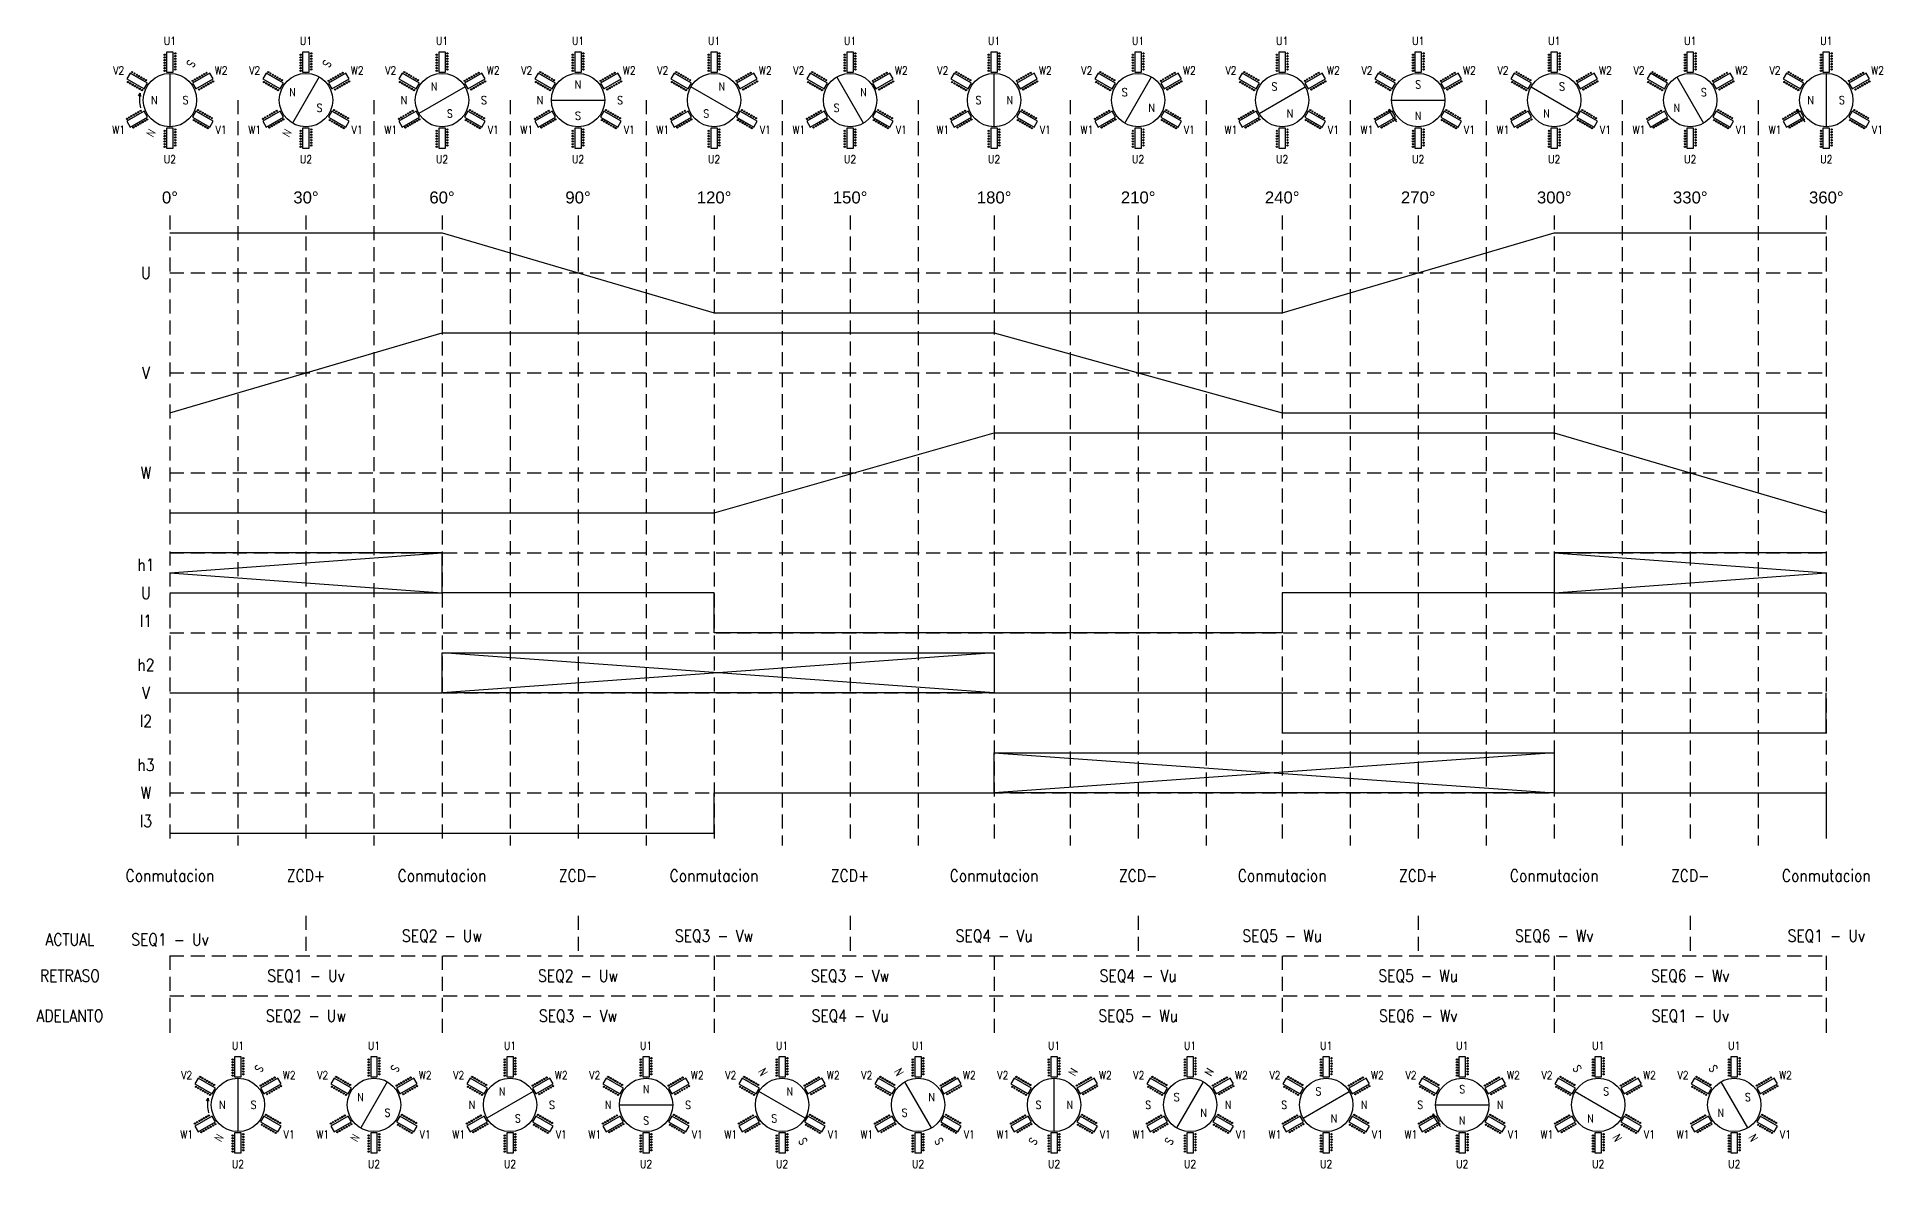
# Model space of a CAD drawing. Header units: millimetres. Extents: x -707 to 1373, y -97 to 993.
# Drawn here: x 629.7 to 1091.2, y 581.9 to 864.6 of the extents above; entities that cross this region are included whole.
import ezdxf
from ezdxf.enums import TextEntityAlignment as Align

# ---------------------------------------------------------------- set-up
doc = ezdxf.new("R2010")
doc.units = ezdxf.units.MM
doc.header["$MEASUREMENT"] = 0
doc.linetypes.add('DASHED', pattern=[0.75, 0.5, -0.25])
doc.styles.add('RomanS', font='romans.shx', dxfattribs={"width": 0.85})
doc.styles.get("Standard").update_dxf_attribs({"font": 'arial.ttf'})

# ---------------------------------------------------------------- blocks, each defined once
blk = doc.blocks.new('*U84')
at = {"color": 2}
blk.add_lwpolyline([(0.53, -2.58), (1.97, -1.75), (-0.53, 2.58), (-1.97, 1.75)], close=True, dxfattribs=at)
at = {"color": 1}
for centre in [(-2.07, 0.92), (-1.74, 0.34), (0.07, 2.54), (0.4, 1.97), (0.74, 1.39), (1.07, 0.81), (1.4, 0.23), (-1.4, -0.23), (-1.07, -0.81), (-0.74, -1.39), (-0.4, -1.97), (-0.07, -2.54), (1.74, -0.34), (2.07, -0.92)]:
    blk.add_circle(centre, 0.167, dxfattribs=at)
blk = doc.blocks.new('*U85')
at = {"color": 0, "linetype": 'ByBlock', "lineweight": -2, "transparency": 16777216}
blk.add_blockref('*U84', (1.92, 14.89), dxfattribs=at)
for p, rotation in [((11.42, 14.89), 300.0000000000001), ((-2.83, 6.67), 59.99999999999999), ((16.17, 6.67), 240), ((1.92, -1.56), 120), ((11.42, -1.56), 180)]:
    blk.add_blockref('*U84', p, dxfattribs=dict(at, rotation=rotation))
blk = doc.blocks.new('*U86')
at = {"color": 2}
blk.add_lwpolyline([(0.53, -2.58), (1.97, -1.75), (-0.53, 2.58), (-1.97, 1.75)], close=True, dxfattribs=at)
at = {"color": 1}
for centre in [(-2.07, 0.92), (-1.74, 0.34), (0.07, 2.54), (0.4, 1.97), (0.74, 1.39), (1.07, 0.81), (1.4, 0.23), (-1.4, -0.23), (-1.07, -0.81), (-0.74, -1.39), (-0.4, -1.97), (-0.07, -2.54), (1.74, -0.34), (2.07, -0.92)]:
    blk.add_circle(centre, 0.167, dxfattribs=at)
blk = doc.blocks.new('*U87')
at = {"color": 0, "linetype": 'ByBlock', "lineweight": -2, "transparency": 16777216}
blk.add_blockref('*U86', (1.92, 14.89), dxfattribs=at)
for p, rotation in [((11.42, 14.89), 300.0000000000001), ((-2.83, 6.67), 59.99999999999999), ((16.17, 6.67), 240), ((1.92, -1.56), 120), ((11.42, -1.56), 180)]:
    blk.add_blockref('*U86', p, dxfattribs=dict(at, rotation=rotation))
blk = doc.blocks.new('*U88')
at = {"color": 2}
blk.add_lwpolyline([(0.53, -2.58), (1.97, -1.75), (-0.53, 2.58), (-1.97, 1.75)], close=True, dxfattribs=at)
at = {"color": 1}
for centre in [(-2.07, 0.92), (-1.74, 0.34), (0.07, 2.54), (0.4, 1.97), (0.74, 1.39), (1.07, 0.81), (1.4, 0.23), (-1.4, -0.23), (-1.07, -0.81), (-0.74, -1.39), (-0.4, -1.97), (-0.07, -2.54), (1.74, -0.34), (2.07, -0.92)]:
    blk.add_circle(centre, 0.167, dxfattribs=at)
blk = doc.blocks.new('*U89')
at = {"color": 0, "linetype": 'ByBlock', "lineweight": -2, "transparency": 16777216}
blk.add_blockref('*U88', (1.92, 14.89), dxfattribs=at)
for p, rotation in [((11.42, 14.89), 300.0000000000001), ((-2.83, 6.67), 59.99999999999999), ((16.17, 6.67), 240), ((1.92, -1.56), 120), ((11.42, -1.56), 180)]:
    blk.add_blockref('*U88', p, dxfattribs=dict(at, rotation=rotation))
blk = doc.blocks.new('*U90')
at = {"color": 2}
blk.add_lwpolyline([(0.53, -2.58), (1.97, -1.75), (-0.53, 2.58), (-1.97, 1.75)], close=True, dxfattribs=at)
at = {"color": 1}
for centre in [(-2.07, 0.92), (-1.74, 0.34), (0.07, 2.54), (0.4, 1.97), (0.74, 1.39), (1.07, 0.81), (1.4, 0.23), (-1.4, -0.23), (-1.07, -0.81), (-0.74, -1.39), (-0.4, -1.97), (-0.07, -2.54), (1.74, -0.34), (2.07, -0.92)]:
    blk.add_circle(centre, 0.167, dxfattribs=at)
blk = doc.blocks.new('*U91')
at = {"color": 0, "linetype": 'ByBlock', "lineweight": -2, "transparency": 16777216}
blk.add_blockref('*U90', (1.92, 14.89), dxfattribs=at)
for p, rotation in [((11.42, 14.89), 300.0000000000001), ((-2.83, 6.67), 59.99999999999999), ((16.17, 6.67), 240), ((1.92, -1.56), 120), ((11.42, -1.56), 180)]:
    blk.add_blockref('*U90', p, dxfattribs=dict(at, rotation=rotation))
blk = doc.blocks.new('*U92')
at = {"color": 2}
blk.add_lwpolyline([(0.53, -2.58), (1.97, -1.75), (-0.53, 2.58), (-1.97, 1.75)], close=True, dxfattribs=at)
at = {"color": 1}
for centre in [(-2.07, 0.92), (-1.74, 0.34), (0.07, 2.54), (0.4, 1.97), (0.74, 1.39), (1.07, 0.81), (1.4, 0.23), (-1.4, -0.23), (-1.07, -0.81), (-0.74, -1.39), (-0.4, -1.97), (-0.07, -2.54), (1.74, -0.34), (2.07, -0.92)]:
    blk.add_circle(centre, 0.167, dxfattribs=at)
blk = doc.blocks.new('*U93')
at = {"color": 0, "linetype": 'ByBlock', "lineweight": -2, "transparency": 16777216}
blk.add_blockref('*U92', (1.92, 14.89), dxfattribs=at)
for p, rotation in [((11.42, 14.89), 300.0000000000001), ((-2.83, 6.67), 59.99999999999999), ((16.17, 6.67), 240), ((1.92, -1.56), 120), ((11.42, -1.56), 180)]:
    blk.add_blockref('*U92', p, dxfattribs=dict(at, rotation=rotation))
blk = doc.blocks.new('*U94')
at = {"color": 2}
blk.add_lwpolyline([(0.53, -2.58), (1.97, -1.75), (-0.53, 2.58), (-1.97, 1.75)], close=True, dxfattribs=at)
at = {"color": 1}
for centre in [(-2.07, 0.92), (-1.74, 0.34), (0.07, 2.54), (0.4, 1.97), (0.74, 1.39), (1.07, 0.81), (1.4, 0.23), (-1.4, -0.23), (-1.07, -0.81), (-0.74, -1.39), (-0.4, -1.97), (-0.07, -2.54), (1.74, -0.34), (2.07, -0.92)]:
    blk.add_circle(centre, 0.167, dxfattribs=at)
blk = doc.blocks.new('*U95')
at = {"color": 0, "linetype": 'ByBlock', "lineweight": -2, "transparency": 16777216}
blk.add_blockref('*U94', (1.92, 14.89), dxfattribs=at)
for p, rotation in [((11.42, 14.89), 300.0000000000001), ((-2.83, 6.67), 59.99999999999999), ((16.17, 6.67), 240), ((1.92, -1.56), 120), ((11.42, -1.56), 180)]:
    blk.add_blockref('*U94', p, dxfattribs=dict(at, rotation=rotation))
blk = doc.blocks.new('*U96')
at = {"color": 2}
blk.add_lwpolyline([(0.53, -2.58), (1.97, -1.75), (-0.53, 2.58), (-1.97, 1.75)], close=True, dxfattribs=at)
at = {"color": 1}
for centre in [(-2.07, 0.92), (-1.74, 0.34), (0.07, 2.54), (0.4, 1.97), (0.74, 1.39), (1.07, 0.81), (1.4, 0.23), (-1.4, -0.23), (-1.07, -0.81), (-0.74, -1.39), (-0.4, -1.97), (-0.07, -2.54), (1.74, -0.34), (2.07, -0.92)]:
    blk.add_circle(centre, 0.167, dxfattribs=at)
blk = doc.blocks.new('*U97')
at = {"color": 0, "linetype": 'ByBlock', "lineweight": -2, "transparency": 16777216}
blk.add_blockref('*U96', (1.92, 14.89), dxfattribs=at)
for p, rotation in [((11.42, 14.89), 300.0000000000001), ((-2.83, 6.67), 59.99999999999999), ((16.17, 6.67), 240), ((1.92, -1.56), 120), ((11.42, -1.56), 180)]:
    blk.add_blockref('*U96', p, dxfattribs=dict(at, rotation=rotation))
blk = doc.blocks.new('*U98')
at = {"color": 2}
blk.add_lwpolyline([(0.53, -2.58), (1.97, -1.75), (-0.53, 2.58), (-1.97, 1.75)], close=True, dxfattribs=at)
at = {"color": 1}
for centre in [(-2.07, 0.92), (-1.74, 0.34), (0.07, 2.54), (0.4, 1.97), (0.74, 1.39), (1.07, 0.81), (1.4, 0.23), (-1.4, -0.23), (-1.07, -0.81), (-0.74, -1.39), (-0.4, -1.97), (-0.07, -2.54), (1.74, -0.34), (2.07, -0.92)]:
    blk.add_circle(centre, 0.167, dxfattribs=at)
blk = doc.blocks.new('*U99')
at = {"color": 0, "linetype": 'ByBlock', "lineweight": -2, "transparency": 16777216}
blk.add_blockref('*U98', (1.92, 14.89), dxfattribs=at)
for p, rotation in [((11.42, 14.89), 300.0000000000001), ((-2.83, 6.67), 59.99999999999999), ((16.17, 6.67), 240), ((1.92, -1.56), 120), ((11.42, -1.56), 180)]:
    blk.add_blockref('*U98', p, dxfattribs=dict(at, rotation=rotation))
blk = doc.blocks.new('*U100')
at = {"color": 2}
blk.add_lwpolyline([(0.53, -2.58), (1.97, -1.75), (-0.53, 2.58), (-1.97, 1.75)], close=True, dxfattribs=at)
at = {"color": 1}
for centre in [(-2.07, 0.92), (-1.74, 0.34), (0.07, 2.54), (0.4, 1.97), (0.74, 1.39), (1.07, 0.81), (1.4, 0.23), (-1.4, -0.23), (-1.07, -0.81), (-0.74, -1.39), (-0.4, -1.97), (-0.07, -2.54), (1.74, -0.34), (2.07, -0.92)]:
    blk.add_circle(centre, 0.167, dxfattribs=at)
blk = doc.blocks.new('*U101')
at = {"color": 0, "linetype": 'ByBlock', "lineweight": -2, "transparency": 16777216}
blk.add_blockref('*U100', (1.92, 14.89), dxfattribs=at)
for p, rotation in [((11.42, 14.89), 300.0000000000001), ((-2.83, 6.67), 59.99999999999999), ((16.17, 6.67), 240), ((1.92, -1.56), 120), ((11.42, -1.56), 180)]:
    blk.add_blockref('*U100', p, dxfattribs=dict(at, rotation=rotation))
blk = doc.blocks.new('*U102')
at = {"color": 2}
blk.add_lwpolyline([(0.53, -2.58), (1.97, -1.75), (-0.53, 2.58), (-1.97, 1.75)], close=True, dxfattribs=at)
at = {"color": 1}
for centre in [(-2.07, 0.92), (-1.74, 0.34), (0.07, 2.54), (0.4, 1.97), (0.74, 1.39), (1.07, 0.81), (1.4, 0.23), (-1.4, -0.23), (-1.07, -0.81), (-0.74, -1.39), (-0.4, -1.97), (-0.07, -2.54), (1.74, -0.34), (2.07, -0.92)]:
    blk.add_circle(centre, 0.167, dxfattribs=at)
blk = doc.blocks.new('*U103')
at = {"color": 0, "linetype": 'ByBlock', "lineweight": -2, "transparency": 16777216}
blk.add_blockref('*U102', (1.92, 14.89), dxfattribs=at)
for p, rotation in [((11.42, 14.89), 300.0000000000001), ((-2.83, 6.67), 59.99999999999999), ((16.17, 6.67), 240), ((1.92, -1.56), 120), ((11.42, -1.56), 180)]:
    blk.add_blockref('*U102', p, dxfattribs=dict(at, rotation=rotation))
blk = doc.blocks.new('*U104')
at = {"color": 2}
blk.add_lwpolyline([(0.53, -2.58), (1.97, -1.75), (-0.53, 2.58), (-1.97, 1.75)], close=True, dxfattribs=at)
at = {"color": 1}
for centre in [(-2.07, 0.92), (-1.74, 0.34), (0.07, 2.54), (0.4, 1.97), (0.74, 1.39), (1.07, 0.81), (1.4, 0.23), (-1.4, -0.23), (-1.07, -0.81), (-0.74, -1.39), (-0.4, -1.97), (-0.07, -2.54), (1.74, -0.34), (2.07, -0.92)]:
    blk.add_circle(centre, 0.167, dxfattribs=at)
blk = doc.blocks.new('*U105')
at = {"color": 0, "linetype": 'ByBlock', "lineweight": -2, "transparency": 16777216}
blk.add_blockref('*U104', (1.92, 14.89), dxfattribs=at)
for p, rotation in [((11.42, 14.89), 300.0000000000001), ((-2.83, 6.67), 59.99999999999999), ((16.17, 6.67), 240), ((1.92, -1.56), 120), ((11.42, -1.56), 180)]:
    blk.add_blockref('*U104', p, dxfattribs=dict(at, rotation=rotation))
blk = doc.blocks.new('*U106')
at = {"color": 2}
blk.add_lwpolyline([(0.53, -2.58), (1.97, -1.75), (-0.53, 2.58), (-1.97, 1.75)], close=True, dxfattribs=at)
at = {"color": 1}
for centre in [(-2.07, 0.92), (-1.74, 0.34), (0.07, 2.54), (0.4, 1.97), (0.74, 1.39), (1.07, 0.81), (1.4, 0.23), (-1.4, -0.23), (-1.07, -0.81), (-0.74, -1.39), (-0.4, -1.97), (-0.07, -2.54), (1.74, -0.34), (2.07, -0.92)]:
    blk.add_circle(centre, 0.167, dxfattribs=at)
blk = doc.blocks.new('*U107')
at = {"color": 0, "linetype": 'ByBlock', "lineweight": -2, "transparency": 16777216}
blk.add_blockref('*U106', (1.92, 14.89), dxfattribs=at)
for p, rotation in [((11.42, 14.89), 300.0000000000001), ((-2.83, 6.67), 59.99999999999999), ((16.17, 6.67), 240), ((1.92, -1.56), 120), ((11.42, -1.56), 180)]:
    blk.add_blockref('*U106', p, dxfattribs=dict(at, rotation=rotation))
blk = doc.blocks.new('*U108')
at = {"color": 2}
blk.add_lwpolyline([(0.53, -2.58), (1.97, -1.75), (-0.53, 2.58), (-1.97, 1.75)], close=True, dxfattribs=at)
at = {"color": 1}
for centre in [(-2.07, 0.92), (-1.74, 0.34), (0.07, 2.54), (0.4, 1.97), (0.74, 1.39), (1.07, 0.81), (1.4, 0.23), (-1.4, -0.23), (-1.07, -0.81), (-0.74, -1.39), (-0.4, -1.97), (-0.07, -2.54), (1.74, -0.34), (2.07, -0.92)]:
    blk.add_circle(centre, 0.167, dxfattribs=at)
blk = doc.blocks.new('*U109')
at = {"color": 0, "linetype": 'ByBlock', "lineweight": -2, "transparency": 16777216}
blk.add_blockref('*U108', (1.92, 14.89), dxfattribs=at)
for p, rotation in [((11.42, 14.89), 300.0000000000001), ((-2.83, 6.67), 59.99999999999999), ((16.17, 6.67), 240), ((1.92, -1.56), 120), ((11.42, -1.56), 180)]:
    blk.add_blockref('*U108', p, dxfattribs=dict(at, rotation=rotation))
blk = doc.blocks.new('Campo')
at = {"style": 'RomanS', "width": 0.85}
for s, p in [('S', (-10.5, 0)), ('N', (9.5, 0))]:
    blk.add_text(s, height=2, dxfattribs=at).set_placement(p, align=Align.MIDDLE_CENTER)
blk = doc.blocks.new('*U124')
at = {"color": 2}
blk.add_lwpolyline([(0.53, -2.58), (1.97, -1.75), (-0.53, 2.58), (-1.97, 1.75)], close=True, dxfattribs=at)
at = {"color": 1}
for centre in [(-2.07, 0.92), (-1.74, 0.34), (0.07, 2.54), (0.4, 1.97), (0.74, 1.39), (1.07, 0.81), (1.4, 0.23), (-1.4, -0.23), (-1.07, -0.81), (-0.74, -1.39), (-0.4, -1.97), (-0.07, -2.54), (1.74, -0.34), (2.07, -0.92)]:
    blk.add_circle(centre, 0.167, dxfattribs=at)
blk = doc.blocks.new('*U125')
at = {"color": 0, "linetype": 'ByBlock', "lineweight": -2, "transparency": 16777216}
blk.add_blockref('*U124', (1.92, 14.89), dxfattribs=at)
for p, rotation in [((11.42, 14.89), 300.0000000000001), ((-2.83, 6.67), 59.99999999999999), ((16.17, 6.67), 240), ((1.92, -1.56), 120), ((11.42, -1.56), 180)]:
    blk.add_blockref('*U124', p, dxfattribs=dict(at, rotation=rotation))
blk = doc.blocks.new('*U126')
at = {"color": 2}
blk.add_lwpolyline([(0.53, -2.58), (1.97, -1.75), (-0.53, 2.58), (-1.97, 1.75)], close=True, dxfattribs=at)
at = {"color": 1}
for centre in [(-2.07, 0.92), (-1.74, 0.34), (0.07, 2.54), (0.4, 1.97), (0.74, 1.39), (1.07, 0.81), (1.4, 0.23), (-1.4, -0.23), (-1.07, -0.81), (-0.74, -1.39), (-0.4, -1.97), (-0.07, -2.54), (1.74, -0.34), (2.07, -0.92)]:
    blk.add_circle(centre, 0.167, dxfattribs=at)
blk = doc.blocks.new('*U119')
at = {"color": 0, "linetype": 'ByBlock', "lineweight": -2, "transparency": 16777216}
blk.add_blockref('*U126', (1.92, 14.89), dxfattribs=at)
for p, rotation in [((11.42, 14.89), 300.0000000000001), ((-2.83, 6.67), 59.99999999999999), ((16.17, 6.67), 240), ((1.92, -1.56), 120), ((11.42, -1.56), 180)]:
    blk.add_blockref('*U126', p, dxfattribs=dict(at, rotation=rotation))
blk = doc.blocks.new('*U120')
at = {"color": 2}
blk.add_lwpolyline([(0.53, -2.58), (1.97, -1.75), (-0.53, 2.58), (-1.97, 1.75)], close=True, dxfattribs=at)
at = {"color": 1}
for centre in [(-2.07, 0.92), (-1.74, 0.34), (0.07, 2.54), (0.4, 1.97), (0.74, 1.39), (1.07, 0.81), (1.4, 0.23), (-1.4, -0.23), (-1.07, -0.81), (-0.74, -1.39), (-0.4, -1.97), (-0.07, -2.54), (1.74, -0.34), (2.07, -0.92)]:
    blk.add_circle(centre, 0.167, dxfattribs=at)
blk = doc.blocks.new('*U121')
at = {"color": 0, "linetype": 'ByBlock', "lineweight": -2, "transparency": 16777216}
blk.add_blockref('*U120', (1.92, 14.89), dxfattribs=at)
for p, rotation in [((11.42, 14.89), 300.0000000000001), ((-2.83, 6.67), 59.99999999999999), ((16.17, 6.67), 240), ((1.92, -1.56), 120), ((11.42, -1.56), 180)]:
    blk.add_blockref('*U120', p, dxfattribs=dict(at, rotation=rotation))
blk = doc.blocks.new('*U122')
at = {"color": 2}
blk.add_lwpolyline([(0.53, -2.58), (1.97, -1.75), (-0.53, 2.58), (-1.97, 1.75)], close=True, dxfattribs=at)
at = {"color": 1}
for centre in [(-2.07, 0.92), (-1.74, 0.34), (0.07, 2.54), (0.4, 1.97), (0.74, 1.39), (1.07, 0.81), (1.4, 0.23), (-1.4, -0.23), (-1.07, -0.81), (-0.74, -1.39), (-0.4, -1.97), (-0.07, -2.54), (1.74, -0.34), (2.07, -0.92)]:
    blk.add_circle(centre, 0.167, dxfattribs=at)
blk = doc.blocks.new('*U123')
at = {"color": 0, "linetype": 'ByBlock', "lineweight": -2, "transparency": 16777216}
blk.add_blockref('*U122', (1.92, 14.89), dxfattribs=at)
for p, rotation in [((11.42, 14.89), 300.0000000000001), ((-2.83, 6.67), 59.99999999999999), ((16.17, 6.67), 240), ((1.92, -1.56), 120), ((11.42, -1.56), 180)]:
    blk.add_blockref('*U122', p, dxfattribs=dict(at, rotation=rotation))
blk = doc.blocks.new('*U127')
at = {"color": 2}
blk.add_lwpolyline([(0.53, -2.58), (1.97, -1.75), (-0.53, 2.58), (-1.97, 1.75)], close=True, dxfattribs=at)
at = {"color": 1}
for centre in [(-2.07, 0.92), (-1.74, 0.34), (0.07, 2.54), (0.4, 1.97), (0.74, 1.39), (1.07, 0.81), (1.4, 0.23), (-1.4, -0.23), (-1.07, -0.81), (-0.74, -1.39), (-0.4, -1.97), (-0.07, -2.54), (1.74, -0.34), (2.07, -0.92)]:
    blk.add_circle(centre, 0.167, dxfattribs=at)
blk = doc.blocks.new('*U128')
at = {"color": 0, "linetype": 'ByBlock', "lineweight": -2, "transparency": 16777216}
blk.add_blockref('*U127', (1.92, 14.89), dxfattribs=at)
for p, rotation in [((11.42, 14.89), 300.0000000000001), ((-2.83, 6.67), 59.99999999999999), ((16.17, 6.67), 240), ((1.92, -1.56), 120), ((11.42, -1.56), 180)]:
    blk.add_blockref('*U127', p, dxfattribs=dict(at, rotation=rotation))
blk = doc.blocks.new('*U129')
at = {"color": 2}
blk.add_lwpolyline([(0.53, -2.58), (1.97, -1.75), (-0.53, 2.58), (-1.97, 1.75)], close=True, dxfattribs=at)
at = {"color": 1}
for centre in [(-2.07, 0.92), (-1.74, 0.34), (0.07, 2.54), (0.4, 1.97), (0.74, 1.39), (1.07, 0.81), (1.4, 0.23), (-1.4, -0.23), (-1.07, -0.81), (-0.74, -1.39), (-0.4, -1.97), (-0.07, -2.54), (1.74, -0.34), (2.07, -0.92)]:
    blk.add_circle(centre, 0.167, dxfattribs=at)
blk = doc.blocks.new('*U130')
at = {"color": 0, "linetype": 'ByBlock', "lineweight": -2, "transparency": 16777216}
blk.add_blockref('*U129', (1.92, 14.89), dxfattribs=at)
for p, rotation in [((11.42, 14.89), 300.0000000000001), ((-2.83, 6.67), 59.99999999999999), ((16.17, 6.67), 240), ((1.92, -1.56), 120), ((11.42, -1.56), 180)]:
    blk.add_blockref('*U129', p, dxfattribs=dict(at, rotation=rotation))
blk = doc.blocks.new('*U131')
at = {"color": 2}
blk.add_lwpolyline([(0.53, -2.58), (1.97, -1.75), (-0.53, 2.58), (-1.97, 1.75)], close=True, dxfattribs=at)
at = {"color": 1}
for centre in [(-2.07, 0.92), (-1.74, 0.34), (0.07, 2.54), (0.4, 1.97), (0.74, 1.39), (1.07, 0.81), (1.4, 0.23), (-1.4, -0.23), (-1.07, -0.81), (-0.74, -1.39), (-0.4, -1.97), (-0.07, -2.54), (1.74, -0.34), (2.07, -0.92)]:
    blk.add_circle(centre, 0.167, dxfattribs=at)
blk = doc.blocks.new('*U132')
at = {"color": 0, "linetype": 'ByBlock', "lineweight": -2, "transparency": 16777216}
blk.add_blockref('*U131', (1.92, 14.89), dxfattribs=at)
for p, rotation in [((11.42, 14.89), 300.0000000000001), ((-2.83, 6.67), 59.99999999999999), ((16.17, 6.67), 240), ((1.92, -1.56), 120), ((11.42, -1.56), 180)]:
    blk.add_blockref('*U131', p, dxfattribs=dict(at, rotation=rotation))
blk = doc.blocks.new('*U133')
at = {"color": 2}
blk.add_lwpolyline([(0.53, -2.58), (1.97, -1.75), (-0.53, 2.58), (-1.97, 1.75)], close=True, dxfattribs=at)
at = {"color": 1}
for centre in [(-2.07, 0.92), (-1.74, 0.34), (0.07, 2.54), (0.4, 1.97), (0.74, 1.39), (1.07, 0.81), (1.4, 0.23), (-1.4, -0.23), (-1.07, -0.81), (-0.74, -1.39), (-0.4, -1.97), (-0.07, -2.54), (1.74, -0.34), (2.07, -0.92)]:
    blk.add_circle(centre, 0.167, dxfattribs=at)
blk = doc.blocks.new('*U134')
at = {"color": 0, "linetype": 'ByBlock', "lineweight": -2, "transparency": 16777216}
blk.add_blockref('*U133', (1.92, 14.89), dxfattribs=at)
for p, rotation in [((11.42, 14.89), 300.0000000000001), ((-2.83, 6.67), 59.99999999999999), ((16.17, 6.67), 240), ((1.92, -1.56), 120), ((11.42, -1.56), 180)]:
    blk.add_blockref('*U133', p, dxfattribs=dict(at, rotation=rotation))
blk = doc.blocks.new('*U135')
at = {"color": 2}
blk.add_lwpolyline([(0.53, -2.58), (1.97, -1.75), (-0.53, 2.58), (-1.97, 1.75)], close=True, dxfattribs=at)
at = {"color": 1}
for centre in [(-2.07, 0.92), (-1.74, 0.34), (0.07, 2.54), (0.4, 1.97), (0.74, 1.39), (1.07, 0.81), (1.4, 0.23), (-1.4, -0.23), (-1.07, -0.81), (-0.74, -1.39), (-0.4, -1.97), (-0.07, -2.54), (1.74, -0.34), (2.07, -0.92)]:
    blk.add_circle(centre, 0.167, dxfattribs=at)
blk = doc.blocks.new('*U136')
at = {"color": 0, "linetype": 'ByBlock', "lineweight": -2, "transparency": 16777216}
blk.add_blockref('*U135', (1.92, 14.89), dxfattribs=at)
for p, rotation in [((11.42, 14.89), 300.0000000000001), ((-2.83, 6.67), 59.99999999999999), ((16.17, 6.67), 240), ((1.92, -1.56), 120), ((11.42, -1.56), 180)]:
    blk.add_blockref('*U135', p, dxfattribs=dict(at, rotation=rotation))
blk = doc.blocks.new('*U137')
at = {"color": 2}
blk.add_lwpolyline([(0.53, -2.58), (1.97, -1.75), (-0.53, 2.58), (-1.97, 1.75)], close=True, dxfattribs=at)
at = {"color": 1}
for centre in [(-2.07, 0.92), (-1.74, 0.34), (0.07, 2.54), (0.4, 1.97), (0.74, 1.39), (1.07, 0.81), (1.4, 0.23), (-1.4, -0.23), (-1.07, -0.81), (-0.74, -1.39), (-0.4, -1.97), (-0.07, -2.54), (1.74, -0.34), (2.07, -0.92)]:
    blk.add_circle(centre, 0.167, dxfattribs=at)
blk = doc.blocks.new('*U138')
at = {"color": 0, "linetype": 'ByBlock', "lineweight": -2, "transparency": 16777216}
blk.add_blockref('*U137', (1.92, 14.89), dxfattribs=at)
for p, rotation in [((11.42, 14.89), 300.0000000000001), ((-2.83, 6.67), 59.99999999999999), ((16.17, 6.67), 240), ((1.92, -1.56), 120), ((11.42, -1.56), 180)]:
    blk.add_blockref('*U137', p, dxfattribs=dict(at, rotation=rotation))
blk = doc.blocks.new('*U139')
at = {"color": 2}
blk.add_lwpolyline([(0.53, -2.58), (1.97, -1.75), (-0.53, 2.58), (-1.97, 1.75)], close=True, dxfattribs=at)
at = {"color": 1}
for centre in [(-2.07, 0.92), (-1.74, 0.34), (0.07, 2.54), (0.4, 1.97), (0.74, 1.39), (1.07, 0.81), (1.4, 0.23), (-1.4, -0.23), (-1.07, -0.81), (-0.74, -1.39), (-0.4, -1.97), (-0.07, -2.54), (1.74, -0.34), (2.07, -0.92)]:
    blk.add_circle(centre, 0.167, dxfattribs=at)
blk = doc.blocks.new('*U140')
at = {"color": 0, "linetype": 'ByBlock', "lineweight": -2, "transparency": 16777216}
blk.add_blockref('*U139', (1.92, 14.89), dxfattribs=at)
for p, rotation in [((11.42, 14.89), 300.0000000000001), ((-2.83, 6.67), 59.99999999999999), ((16.17, 6.67), 240), ((1.92, -1.56), 120), ((11.42, -1.56), 180)]:
    blk.add_blockref('*U139', p, dxfattribs=dict(at, rotation=rotation))
blk = doc.blocks.new('*U141')
at = {"color": 2}
blk.add_lwpolyline([(0.53, -2.58), (1.97, -1.75), (-0.53, 2.58), (-1.97, 1.75)], close=True, dxfattribs=at)
at = {"color": 1}
for centre in [(-2.07, 0.92), (-1.74, 0.34), (0.07, 2.54), (0.4, 1.97), (0.74, 1.39), (1.07, 0.81), (1.4, 0.23), (-1.4, -0.23), (-1.07, -0.81), (-0.74, -1.39), (-0.4, -1.97), (-0.07, -2.54), (1.74, -0.34), (2.07, -0.92)]:
    blk.add_circle(centre, 0.167, dxfattribs=at)
blk = doc.blocks.new('*U142')
at = {"color": 0, "linetype": 'ByBlock', "lineweight": -2, "transparency": 16777216}
blk.add_blockref('*U141', (1.92, 14.89), dxfattribs=at)
for p, rotation in [((11.42, 14.89), 300.0000000000001), ((-2.83, 6.67), 59.99999999999999), ((16.17, 6.67), 240), ((1.92, -1.56), 120), ((11.42, -1.56), 180)]:
    blk.add_blockref('*U141', p, dxfattribs=dict(at, rotation=rotation))

msp = doc.modelspace()

# ---------------------------------------------------------------- linework, layer by layer
for points in [[(663, 855.49), (663, 842.16)], [(700.33, 854.6), (693.67, 843.05)], [(836.33, 843.05), (829.67, 854.6)], [(869, 842.16), (869, 855.49)], [(901.67, 843.05), (908.33, 854.6)], [(1039.67, 854.6), (1046.33, 843.05)], [(1077, 855.49), (1077, 842.16)], [(655.14, 849.88), (655.57, 850.52), (655.67, 849.75)], [(736.77, 852.16), (725.23, 845.49)], [(804.77, 845.49), (793.23, 852.16)], [(935.23, 845.49), (946.77, 852.16)], [(1003.23, 852.16), (1014.77, 845.49)], [(758.33, 848.82), (771.67, 848.82)], [(967.66, 845.8), (967.71, 846.58), (968.19, 845.97)], [(968.33, 848.82), (981.67, 848.82)], [(1069.66, 845.8), (1069.71, 846.58), (1070.19, 845.97)], [(680, 604.38), (680, 591.04)], [(717.33, 603.48), (710.67, 591.94)], [(753.77, 601.04), (742.23, 594.38)], [(821.77, 594.38), (810.23, 601.04)], [(853.33, 591.94), (846.67, 603.48)], [(884, 591.04), (884, 604.38)], [(914.67, 591.94), (921.33, 603.48)], [(946.23, 594.38), (957.77, 601.04)], [(1014.23, 601.04), (1025.77, 594.38)], [(1050.67, 603.48), (1057.33, 591.94)], [(672.14, 598.76), (672.57, 599.41), (672.67, 598.64)], [(775.33, 597.71), (788.67, 597.71)], [(978.66, 594.69), (978.71, 595.46), (979.19, 594.85)], [(979.33, 597.71), (992.67, 597.71)]]:
    msp.add_lwpolyline(points)
at = {"color": 2, "linetype": 'DASHED', "ltscale": 7}
for points in [[(680, 848.82), (680, 662.5)], [(714, 848.82), (714, 662.5)], [(748, 848.82), (748, 662.5)], [(782, 848.82), (782, 662.5)], [(816, 848.82), (816, 662.5)], [(850, 848.82), (850, 662.5)], [(888, 848.82), (888, 662.5)], [(922, 848.82), (922, 662.5)], [(958, 848.82), (958, 662.5)], [(992, 848.82), (992, 662.5)], [(1026, 848.82), (1026, 662.5)], [(1060, 848.82), (1060, 662.5)]]:
    msp.add_lwpolyline(points, dxfattribs=at)
at = {"color": 1, "linetype": 'DASHED', "ltscale": 7}
for points in [[(663, 820), (663, 662.5)], [(697, 820), (697, 662.5)], [(731, 820), (731, 662.5)], [(765, 820), (765, 662.5)], [(799, 820), (799, 662.5)], [(833, 820), (833, 662.5)], [(869, 820), (869, 662.5)], [(905, 820), (905, 662.5)], [(941, 820), (941, 662.5)], [(975, 820), (975, 662.5)], [(1009, 820), (1009, 662.5)], [(1043, 820), (1043, 662.5)], [(1077, 820), (1077, 662.5)], [(663, 805.66), (1077, 805.66)], [(663, 780.66), (1077, 780.66)], [(663, 755.66), (1077, 755.66)], [(663, 735.66), (1077, 735.66)], [(663, 715.66), (1077, 715.66)], [(663, 700.66), (1077, 700.66)], [(663, 675.66), (1060, 675.66)], [(697, 645), (697, 635)], [(765, 645), (765, 635)], [(833, 645), (833, 635)], [(905, 645), (905, 635)], [(975, 645), (975, 635)], [(1043, 645), (1043, 635)], [(663, 635), (663, 615)], [(663, 635), (1077, 635)], [(731, 635), (731, 615)], [(799, 635), (799, 615)], [(869, 635), (869, 615)], [(941, 635), (941, 615)], [(1009, 635), (1009, 615)], [(1077, 635), (1077, 615)], [(663, 625), (1077, 625)]]:
    msp.add_lwpolyline(points, dxfattribs=at)
at = {"color": 5}
for points in [[(663, 815.66), (731, 815.66), (799, 795.66), (941, 795.66), (1009, 815.66), (1077, 815.66)], [(663, 770.66), (731, 790.66), (869, 790.66), (941, 770.66), (1077, 770.66)], [(663, 745.66), (799, 745.66), (869, 765.66), (1009, 765.66), (1077, 745.66)], [(765, 725.66), (731, 725.66), (731, 735.66), (663, 735.66)], [(663, 730.66), (731, 735.66)], [(1077, 735.66), (1009, 735.66), (1009, 725.66), (941, 725.66), (941, 715.66), (799, 715.66), (799, 725.66), (765, 725.66)], [(1009, 735.66), (1077, 730.66)], [(663, 730.66), (731, 725.66)], [(1009, 725.66), (1077, 730.66)], [(663, 725.66), (731, 725.66)], [(1009, 725.66), (1077, 725.66)], [(663, 700.66), (731, 700.66), (731, 710.66), (869, 710.66), (869, 700.66), (941, 700.66), (941, 690.66), (1043, 690.66)], [(869, 710.66), (731, 700.66)], [(869, 700.66), (731, 710.66)], [(869, 700.66), (731, 700.66)], [(1043, 690.66), (1077, 690.66), (1077, 700.66)], [(663, 665.66), (663, 665.66), (663, 665.66), (799, 665.66), (799, 675.66), (869, 675.66), (869, 685.66), (1009, 685.66), (1009, 675.66), (1077, 675.66), (1077, 665.66)], [(869, 685.66), (1009, 675.66)], [(1009, 685.66), (869, 675.66)], [(1009, 675.66), (869, 675.66)]]:
    msp.add_lwpolyline(points, dxfattribs=at)
for centre in [(663, 848.82), (697, 848.82), (731, 848.82), (765, 848.82), (799, 848.82), (833, 848.82), (869, 848.82), (905, 848.82), (941, 848.82), (975, 848.82), (1009, 848.82), (1043, 848.82), (1077, 848.82), (680, 597.71), (714, 597.71), (748, 597.71), (782, 597.71), (816, 597.71), (850, 597.71), (884, 597.71), (918, 597.71), (952, 597.71), (986, 597.71), (1020, 597.71), (1054, 597.71)]:
    msp.add_circle(centre, 6.67)
for centre, start, end in [((663, 848.82), 167.1212, 194.9021), ((975, 848.82), 197.1212, 224.9021), ((1077, 848.82), 197.1212, 224.9021), ((680, 597.71), 167.1212, 194.9021), ((986, 597.71), 197.1212, 224.9021)]:
    msp.add_arc(centre, 7.63, start, end)

# ---------------------------------------------------------------- block references
for name, p, rotation in [('*U85', (656.33, 855.49), 270), ('Campo', (663, 848.82), 240), ('*U87', (690.33, 855.49), 270), ('Campo', (697, 848.82), 240), ('*U89', (724.33, 855.49), 270), ('*U91', (758.33, 855.49), 270), ('*U93', (792.33, 855.49), 270), ('*U95', (826.33, 855.49), 270), ('*U97', (862.33, 855.49), 270), ('*U99', (898.33, 855.49), 270), ('*U101', (934.33, 855.49), 270), ('*U103', (968.33, 855.49), 270), ('*U105', (1002.33, 855.49), 270), ('*U107', (1036.33, 855.49), 270), ('*U109', (1070.33, 855.49), 270), ('Campo', (731, 848.82), 180), ('Campo', (765, 848.82), 180), ('*U125', (673.33, 604.38), 270), ('*U119', (707.33, 604.38), 270), ('*U121', (741.33, 604.38), 270), ('*U123', (775.33, 604.38), 270), ('*U128', (809.33, 604.38), 270), ('*U130', (843.33, 604.38), 270), ('*U132', (877.33, 604.38), 270), ('*U134', (911.33, 604.38), 270), ('*U136', (945.33, 604.38), 270), ('*U138', (979.33, 604.38), 270), ('*U140', (1013.33, 604.38), 270), ('*U142', (1047.33, 604.38), 270), ('Campo', (680, 597.71), 240), ('Campo', (714, 597.71), 240), ('Campo', (816, 597.71), 120), ('Campo', (850, 597.71), 120), ('Campo', (884, 597.71), 60.00000000000005), ('Campo', (918, 597.71), 60.00000000000005), ('Campo', (1020, 597.71), 300.0000000000001), ('Campo', (1054, 597.71), 300.0000000000001), ('Campo', (748, 597.71), 180), ('Campo', (782, 597.71), 180)]:
    msp.add_blockref(name, p, dxfattribs=dict(rotation=rotation))
for p in [(918, 597.71), (952, 597.71), (986, 597.71)]:
    msp.add_blockref('Campo', p)

# ---------------------------------------------------------------- texts
at = {"color": 1, "style": 'RomanS', "width": 0.85}
for s, p in [('U1', (663, 863.61)), ('U1', (697, 863.61)), ('U1', (731, 863.61)), ('U1', (765, 863.61)), ('U1', (799, 863.61)), ('U1', (833, 863.61)), ('U1', (869, 863.61)), ('U1', (905, 863.61)), ('U1', (941, 863.61)), ('U1', (975, 863.61)), ('U1', (1009, 863.61)), ('U1', (1043, 863.61)), ('U1', (1077, 863.61)), ('V2', (650.19, 856.22)), ('W2', (675.81, 856.22)), ('V2', (684.19, 856.22)), ('W2', (709.81, 856.22)), ('V2', (718.19, 856.22)), ('W2', (743.81, 856.22)), ('V2', (752.19, 856.22)), ('W2', (777.81, 856.22)), ('V2', (786.19, 856.22)), ('W2', (811.81, 856.22)), ('V2', (820.19, 856.22)), ('W2', (845.81, 856.22)), ('V2', (856.19, 856.22)), ('W2', (881.81, 856.22)), ('V2', (892.19, 856.22)), ('W2', (917.81, 856.22)), ('V2', (928.19, 856.22)), ('W2', (953.81, 856.22)), ('V2', (962.19, 856.22)), ('W2', (987.81, 856.22)), ('V2', (996.19, 856.22)), ('W2', (1021.81, 856.22)), ('V2', (1030.19, 856.22)), ('W2', (1055.81, 856.22)), ('V2', (1064.19, 856.22)), ('W2', (1089.81, 856.22)), ('W1', (650.19, 841.43)), ('V1', (675.81, 841.43)), ('W1', (684.19, 841.43)), ('V1', (709.81, 841.43)), ('W1', (718.19, 841.43)), ('V1', (743.81, 841.43)), ('W1', (752.19, 841.43)), ('V1', (777.81, 841.43)), ('W1', (786.19, 841.43)), ('V1', (811.81, 841.43)), ('W1', (820.19, 841.43)), ('V1', (845.81, 841.43)), ('W1', (856.19, 841.43)), ('V1', (881.81, 841.43)), ('W1', (892.19, 841.43)), ('V1', (917.81, 841.43)), ('W1', (928.19, 841.43)), ('V1', (953.81, 841.43)), ('W1', (962.19, 841.43)), ('V1', (987.81, 841.43)), ('W1', (996.19, 841.43)), ('V1', (1021.81, 841.43)), ('W1', (1030.19, 841.43)), ('V1', (1055.81, 841.43)), ('W1', (1064.19, 841.43)), ('V1', (1089.81, 841.43)), ('U2', (663, 834.03)), ('U2', (697, 834.03)), ('U2', (731, 834.03)), ('U2', (765, 834.03)), ('U2', (799, 834.03)), ('U2', (833, 834.03)), ('U2', (869, 834.03)), ('U2', (905, 834.03)), ('U2', (941, 834.03)), ('U2', (975, 834.03)), ('U2', (1009, 834.03)), ('U2', (1043, 834.03)), ('U2', (1077, 834.03)), ('U1', (680, 612.5)), ('U1', (714, 612.5)), ('U1', (748, 612.5)), ('U1', (782, 612.5)), ('U1', (816, 612.5)), ('U1', (850, 612.5)), ('U1', (884, 612.5)), ('U1', (918, 612.5)), ('U1', (952, 612.5)), ('U1', (986, 612.5)), ('U1', (1020, 612.5)), ('U1', (1054, 612.5)), ('V2', (667.19, 605.11)), ('W2', (692.81, 605.11)), ('V2', (701.19, 605.11)), ('W2', (726.81, 605.11)), ('V2', (735.19, 605.11)), ('W2', (760.81, 605.11)), ('V2', (769.19, 605.11)), ('W2', (794.81, 605.11)), ('V2', (803.19, 605.11)), ('W2', (828.81, 605.11)), ('V2', (837.19, 605.11)), ('W2', (862.81, 605.11)), ('V2', (871.19, 605.11)), ('W2', (896.81, 605.11)), ('V2', (905.19, 605.11)), ('W2', (930.81, 605.11)), ('V2', (939.19, 605.11)), ('W2', (964.81, 605.11)), ('V2', (973.19, 605.11)), ('W2', (998.81, 605.11)), ('V2', (1007.19, 605.11)), ('W2', (1032.81, 605.11)), ('V2', (1041.19, 605.11)), ('W2', (1066.81, 605.11)), ('W1', (667.19, 590.32)), ('V1', (692.81, 590.32)), ('W1', (701.19, 590.32)), ('V1', (726.81, 590.32)), ('W1', (735.19, 590.32)), ('V1', (760.81, 590.32)), ('W1', (769.19, 590.32)), ('V1', (794.81, 590.32)), ('W1', (803.19, 590.32)), ('V1', (828.81, 590.32)), ('W1', (837.19, 590.32)), ('V1', (862.81, 590.32)), ('W1', (871.19, 590.32)), ('V1', (896.81, 590.32)), ('W1', (905.19, 590.32)), ('V1', (930.81, 590.32)), ('W1', (939.19, 590.32)), ('V1', (964.81, 590.32)), ('W1', (973.19, 590.32)), ('V1', (998.81, 590.32)), ('W1', (1007.19, 590.32)), ('V1', (1032.81, 590.32)), ('W1', (1041.19, 590.32)), ('V1', (1066.81, 590.32)), ('U2', (680, 582.92)), ('U2', (714, 582.92)), ('U2', (748, 582.92)), ('U2', (782, 582.92)), ('U2', (816, 582.92)), ('U2', (850, 582.92)), ('U2', (884, 582.92)), ('U2', (918, 582.92)), ('U2', (952, 582.92)), ('U2', (986, 582.92)), ('U2', (1020, 582.92)), ('U2', (1054, 582.92))]:
    msp.add_text(s, height=2, dxfattribs=at).set_placement(p, align=Align.MIDDLE_CENTER)
at = {"style": 'RomanS', "width": 0.85}
for s, height, p in [('N', 2, (765, 852.73)), ('S', 2, (975, 852.73)), ('N', 2, (659.09, 848.82)), ('S', 2, (666.91, 848.82)), ('N', 2, (693.62, 850.78)), ('N', 2, (729.05, 852.21)), ('N', 2, (800.95, 852.21)), ('N', 2, (836.38, 850.78)), ('S', 2, (865.09, 848.82)), ('N', 2, (872.91, 848.82)), ('S', 2, (901.62, 850.78)), ('S', 2, (939.05, 852.21)), ('S', 2, (1010.95, 852.21)), ('S', 2, (1046.38, 850.78)), ('N', 2, (1073.09, 848.82)), ('S', 2, (1080.91, 848.82)), ('S', 2, (700.38, 846.87)), ('S', 2, (732.95, 845.44)), ('S', 2, (765, 844.92)), ('S', 2, (797.05, 845.44)), ('S', 2, (829.62, 846.87)), ('N', 2, (908.38, 846.87)), ('N', 2, (942.95, 845.44)), ('N', 2, (975, 844.92)), ('N', 2, (1007.05, 845.44)), ('N', 2, (1039.62, 846.87)), ('U', 3, (657, 805.66)), ('V', 3, (657, 780.66)), ('W', 3, (657, 755.66)), ('h1', 3, (657, 732.66)), ('U', 3, (657, 725.66)), ('l1', 3, (657, 718.66)), ('h2', 3, (657, 707.66)), ('V', 3, (657, 700.66)), ('l2', 3, (657, 693.66)), ('h3', 3, (657, 682.66)), ('W', 3, (657, 675.66)), ('l3', 3, (657, 668.66)), ('Conmutacion', 3, (663, 655)), ('ZCD+', 3, (697, 655)), ('Conmutacion', 3, (731, 655)), ('ZCD-', 3, (765, 655)), ('Conmutacion', 3, (799, 655)), ('ZCD+', 3, (833, 655)), ('Conmutacion', 3, (869, 655)), ('ZCD-', 3, (905, 655)), ('Conmutacion', 3, (941, 655)), ('ZCD+', 3, (975, 655)), ('Conmutacion', 3, (1009, 655)), ('ZCD-', 3, (1043, 655)), ('Conmutacion', 3, (1077, 655)), ('SEQ2 - Uw', 3, (731, 640)), ('SEQ3 - Vw', 3, (799, 640)), ('SEQ4 - Vu', 3, (869, 640)), ('SEQ5 - Wu', 3, (941, 640)), ('SEQ6 - Wv', 3, (1009, 640)), ('SEQ1 - Uv', 3, (1077, 640)), ('ACTUAL', 3, (638, 639.05)), ('SEQ1 - Uv', 3, (663, 639.05)), ('RETRASO', 3, (638, 630)), ('SEQ1 - Uv', 3, (697, 630)), ('SEQ2 - Uw', 3, (765, 630)), ('SEQ3 - Vw', 3, (833, 630)), ('SEQ4 - Vu', 3, (905, 630)), ('SEQ5 - Wu', 3, (975, 630)), ('SEQ6 - Wv', 3, (1043, 630)), ('ADELANTO', 3, (638, 620)), ('SEQ2 - Uw', 3, (697, 620)), ('SEQ3 - Vw', 3, (765, 620)), ('SEQ4 - Vu', 3, (833, 620)), ('SEQ5 - Wu', 3, (905, 620)), ('SEQ6 - Wv', 3, (975, 620)), ('SEQ1 - Uv', 3, (1043, 620)), ('N', 2, (710.62, 599.66)), ('N', 2, (746.05, 601.09)), ('N', 2, (782, 601.62)), ('N', 2, (817.95, 601.09)), ('N', 2, (853.38, 599.66)), ('S', 2, (914.62, 599.66)), ('S', 2, (950.05, 601.09)), ('S', 2, (986, 601.62)), ('S', 2, (1021.95, 601.09)), ('S', 2, (1057.38, 599.66)), ('N', 2, (676.09, 597.71)), ('S', 2, (683.91, 597.71)), ('S', 2, (717.38, 595.76)), ('S', 2, (749.95, 594.33)), ('S', 2, (814.05, 594.33)), ('S', 2, (846.62, 595.76)), ('S', 2, (880.09, 597.71)), ('N', 2, (887.91, 597.71)), ('N', 2, (921.38, 595.76)), ('N', 2, (953.95, 594.33)), ('N', 2, (1018.05, 594.33)), ('N', 2, (1050.62, 595.76)), ('S', 2, (782, 593.8)), ('N', 2, (986, 593.8))]:
    msp.add_text(s, height=height, dxfattribs=at).set_placement(p, align=Align.MIDDLE_CENTER)
for s, p in [('0°', (663, 824.5)), ('30°', (697, 824.5)), ('60°', (731, 824.5)), ('90°', (765, 824.5)), ('120°', (799, 824.5)), ('150°', (833, 824.5)), ('180°', (869, 824.5)), ('210°', (905, 824.5)), ('240°', (941, 824.5)), ('270°', (975, 824.5)), ('300°', (1009, 824.5)), ('330°', (1043, 824.5)), ('360°', (1077, 824.5))]:
    msp.add_text(s, height=3).set_placement(p, align=Align.MIDDLE_CENTER)

doc.saveas('drawing.dxf')
